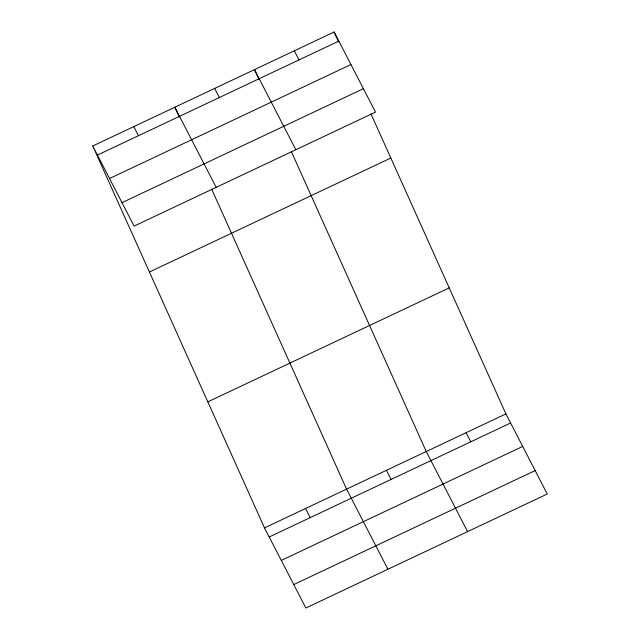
<?xml version="1.0" encoding="UTF-8"?>
<svg xmlns="http://www.w3.org/2000/svg" width="640" height="640" viewBox="0 0 640 640"><rect width="100%" height="100%" fill="white"/><g stroke="black" fill="none" stroke-linecap="round" stroke-linejoin="round"><path stroke-width="0.96" d="M92.744 145.984L334.152 32L375.504 112.112L134.096 226.096L92.744 145.984L264.496 527.888L305.848 608L547.256 494.016L505.904 413.904L370.992 113.92M97.44 155.08L338.848 41.104M109.536 178.512L350.944 64.536M122 202.656L363.408 88.68M149.424 272.008L390.832 158.032M207.824 401.856L449.224 287.88M264.496 527.888L505.904 413.904M269.2 536.984L510.6 423.008M281.296 560.424L522.696 446.44M293.752 584.568L535.16 470.584M294.32 50.808L299.016 59.904M466.072 432.712L470.768 441.816M295.84 149.728L254.488 69.616L258.944 79.512M467.592 531.632L426.24 451.52L291.328 151.536M214.656 88.424L219.352 97.52M386.408 470.328L391.104 479.424M216.176 187.336L174.824 107.224L179.28 117.128M387.928 569.248L346.576 489.136L211.664 189.144M133.784 126.6L138.48 135.704M305.536 508.512L310.232 517.608M334.152 32L338.608 41.904"/></g></svg>
